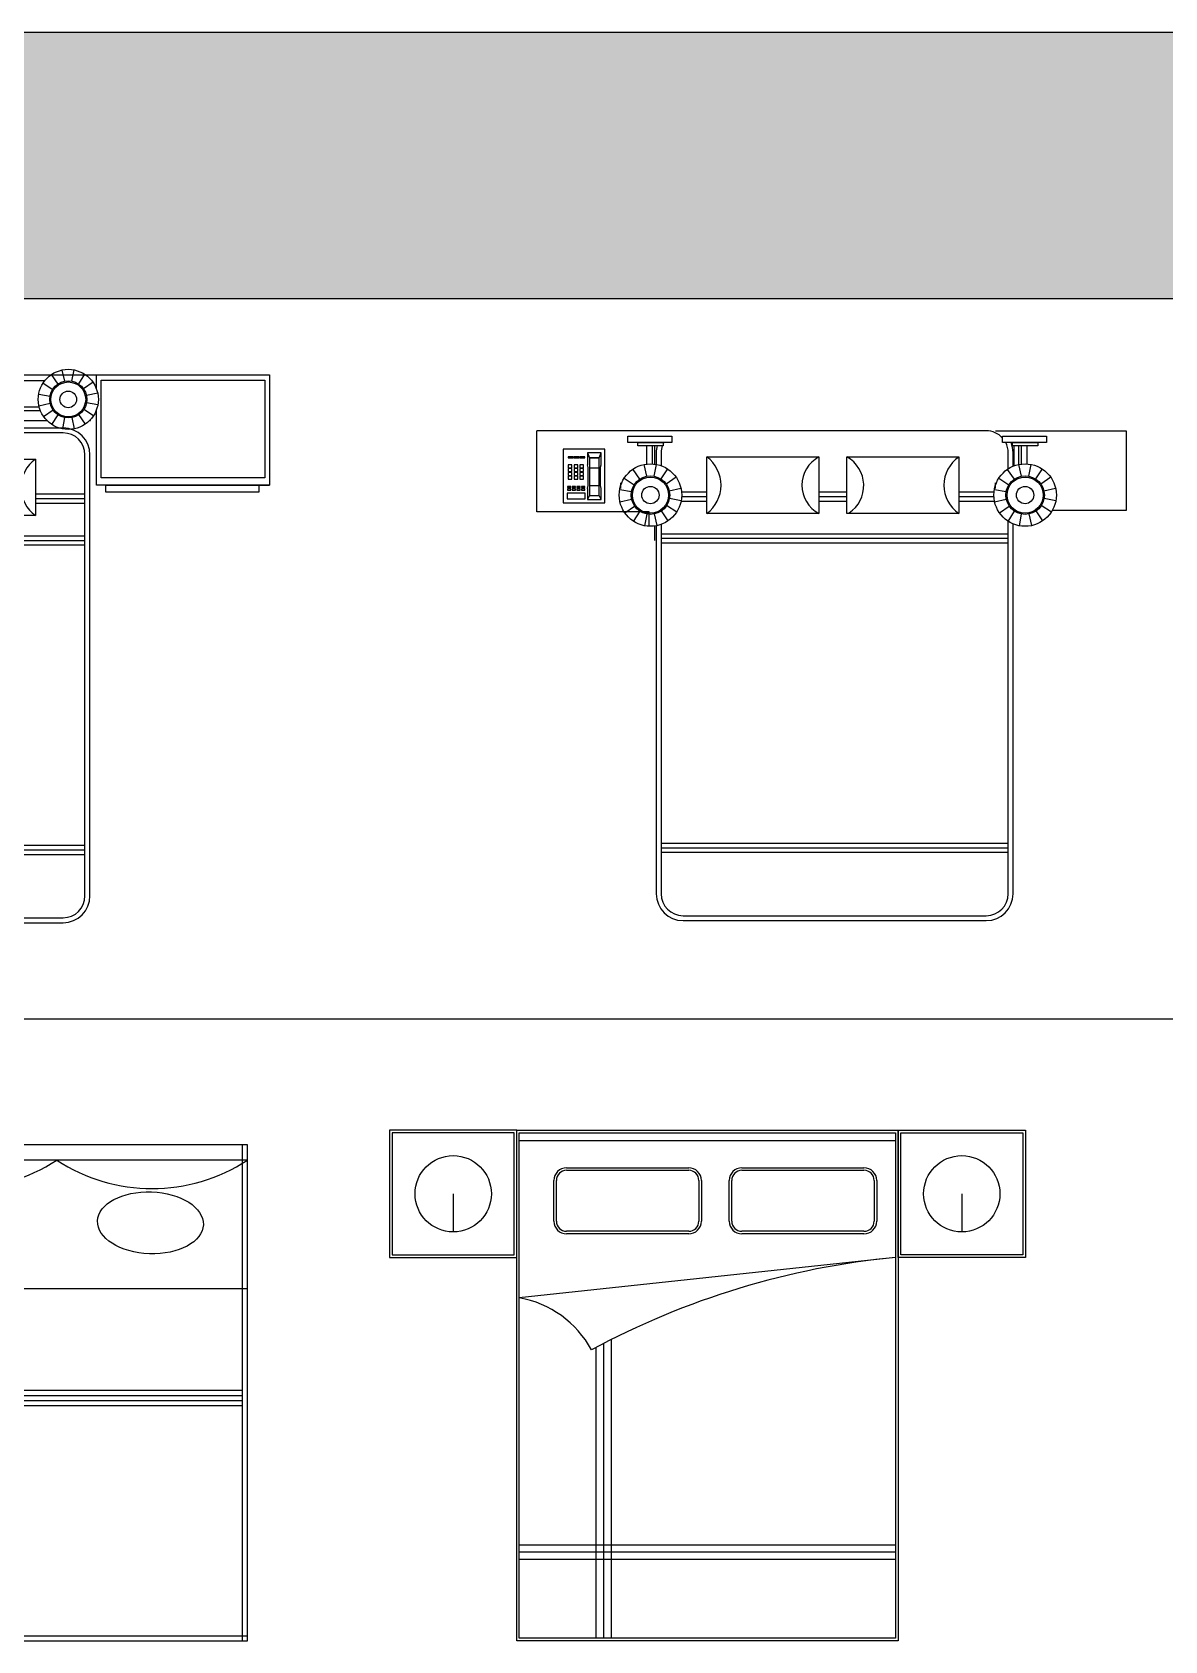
# Model space of a CAD drawing. Header units: millimetres. Extents: x 1787 to 68324, y 1435 to 30835.
# Drawn here: x 38153 to 42608, y 24509 to 30835 of the extents above; entities that cross this region are included whole.
import ezdxf

# ---------------------------------------------------------------- set-up
doc = ezdxf.new("R2010")
doc.units = ezdxf.units.MM
doc.layers.add('www.cad-blocks.net', color=7, linetype='Continuous')

# ---------------------------------------------------------------- blocks, each defined once
blk = doc.blocks.new('A$C18EB7ED0')
at = {"linetype": 'Continuous'}
for p, q in [((0, 2.1539), (2.8801, 2.1539)), ((0.7653, 2.1814), (0.7911, 2.1442)), ((0.8076, 2.1998), (0.8172, 2.1555)), ((0.8537, 2.2006), (0.8456, 2.1559)), ((0.8966, 2.1836), (0.8721, 2.1455)), ((0.9298, 2.1515), (0.8925, 2.1257)), ((2.022, 2.155), (2.0478, 2.1177)), ((2.0643, 2.1733), (2.0739, 2.129)), ((2.1105, 2.1741), (2.1024, 2.1295)), ((2.1534, 2.1571), (2.1288, 2.119)), ((2.8801, 2.1539), (2.8801, 1.7209)), ((0.0187, 2.129), (0.695, 2.129)), ((0.0187, 1.7489), (0.0187, 2.129)), ((0.695, 2.129), (0.695, 1.7489)), ((0.7162, 2.1054), (0.7608, 2.0973)), ((0.7332, 2.1483), (0.7713, 2.1237)), ((0.9481, 2.1092), (0.9038, 2.0996)), ((0.941, 2.1314), (1.9968, 2.1314)), ((1.9899, 2.1218), (2.028, 2.0973)), ((2.1865, 2.1251), (2.1493, 2.0992)), ((2.2184, 2.1337), (2.8624, 2.1337)), ((2.2184, 1.7489), (2.2184, 2.1337)), ((2.8624, 2.1337), (2.8624, 1.7489)), ((0.5857, 2.0461), (0.4227, 2.0461)), ((0.4227, 2.0461), (0.4227, 1.8353)), ((0.4366, 2.0335), (0.4439, 2.018)), ((0.4903, 2.0335), (0.4366, 2.0335)), ((0.4366, 2.0335), (0.4366, 1.9902)), ((0.4824, 2.018), (0.4903, 2.0335)), ((0.4903, 1.9902), (0.4903, 2.0338)), ((0.5706, 2.0307), (0.4996, 2.0307)), ((0.4996, 2.0307), (0.4996, 2.0082)), ((0.5706, 2.0082), (0.5706, 2.0307)), ((0.5857, 1.8353), (0.5857, 2.0461)), ((0.717, 2.0593), (0.7613, 2.0688)), ((0.7353, 2.0169), (0.7726, 2.0427)), ((0.9319, 2.0202), (0.8938, 2.0447)), ((0.9489, 2.0631), (0.9043, 2.0712)), ((1.9752, 2.0268), (0.9359, 2.0268)), ((1.973, 2.0789), (2.0176, 2.0708)), ((1.9737, 2.0328), (2.0181, 2.0424)), ((2.2049, 2.0827), (2.1606, 2.0731)), ((2.2056, 2.0366), (2.161, 2.0447)), ((0.4366, 1.9902), (0.4391, 1.9789)), ((0.4391, 1.9789), (0.4391, 1.9067)), ((0.4824, 2.018), (0.4439, 2.018)), ((0.4824, 2.018), (0.4439, 2.018)), ((0.4439, 2.018), (0.4439, 1.8697)), ((0.4824, 1.978), (0.4439, 1.978)), ((0.4824, 1.8697), (0.4824, 2.018)), ((0.4903, 1.9902), (0.4871, 1.9789)), ((0.4871, 1.9789), (0.4871, 1.908)), ((0.4996, 2.0082), (0.5706, 2.0082)), ((0.514, 1.9963), (0.5013, 1.9963)), ((0.5013, 1.9963), (0.5013, 1.992)), ((0.5013, 1.992), (0.514, 1.992)), ((0.514, 1.9864), (0.5013, 1.9864)), ((0.5013, 1.9864), (0.5013, 1.9821)), ((0.5013, 1.9821), (0.514, 1.9821)), ((0.514, 1.992), (0.514, 1.9963)), ((0.514, 1.9821), (0.514, 1.9864)), ((0.5324, 1.9963), (0.5196, 1.9963)), ((0.5196, 1.9963), (0.5196, 1.992)), ((0.5196, 1.992), (0.5324, 1.992)), ((0.5324, 1.9864), (0.5196, 1.9864)), ((0.5196, 1.9864), (0.5196, 1.9821)), ((0.5196, 1.9821), (0.5324, 1.9821)), ((0.5324, 1.992), (0.5324, 1.9963)), ((0.5324, 1.9821), (0.5324, 1.9864)), ((0.5507, 1.9963), (0.538, 1.9963)), ((0.538, 1.9963), (0.538, 1.992)), ((0.538, 1.992), (0.5507, 1.992)), ((0.5507, 1.9864), (0.538, 1.9864)), ((0.538, 1.9864), (0.538, 1.9821)), ((0.538, 1.9821), (0.5507, 1.9821)), ((0.5507, 1.992), (0.5507, 1.9963)), ((0.5507, 1.9821), (0.5507, 1.9864)), ((0.5691, 1.9963), (0.5564, 1.9963)), ((0.5564, 1.9963), (0.5564, 1.992)), ((0.5564, 1.992), (0.5691, 1.992)), ((0.5691, 1.9864), (0.5564, 1.9864)), ((0.5564, 1.9864), (0.5564, 1.9821)), ((0.5564, 1.9821), (0.5691, 1.9821)), ((0.5691, 1.992), (0.5691, 1.9963)), ((0.5691, 1.9821), (0.5691, 1.9864)), ((0.7685, 1.9849), (0.7931, 2.023)), ((0.8114, 1.9679), (0.8195, 2.0125)), ((0.8575, 1.9687), (0.848, 2.013)), ((0.8999, 1.987), (0.8741, 2.0243)), ((1.9921, 1.9905), (2.0294, 2.0163)), ((2.0252, 1.9584), (2.0498, 1.9965)), ((2.0682, 1.9414), (2.0763, 1.986)), ((2.1143, 1.9422), (2.1047, 1.9865)), ((2.1566, 1.9605), (2.1308, 1.9978)), ((2.1887, 1.9937), (2.1506, 2.0183)), ((0.4391, 1.9067), (0.4366, 1.8971)), ((0.4439, 1.9101), (0.4824, 1.9101)), ((0.4871, 1.908), (0.4903, 1.8971)), ((0.52, 1.9534), (0.5062, 1.9534)), ((0.5062, 1.9534), (0.5062, 1.9417)), ((0.5062, 1.9417), (0.52, 1.9417)), ((0.52, 1.9385), (0.5062, 1.9385)), ((0.5062, 1.9385), (0.5062, 1.9269)), ((0.5062, 1.9269), (0.52, 1.9269)), ((0.52, 1.9237), (0.5062, 1.9237)), ((0.5062, 1.9237), (0.5062, 1.9121)), ((0.5062, 1.9121), (0.52, 1.9121)), ((0.52, 1.9089), (0.5062, 1.9089)), ((0.5062, 1.9089), (0.5062, 1.8972)), ((0.52, 1.9417), (0.52, 1.9534)), ((0.52, 1.9269), (0.52, 1.9385)), ((0.52, 1.9121), (0.52, 1.9237)), ((0.52, 1.8972), (0.52, 1.9089)), ((0.5426, 1.9534), (0.5288, 1.9534)), ((0.5288, 1.9534), (0.5288, 1.9417)), ((0.5288, 1.9417), (0.5426, 1.9417)), ((0.5426, 1.9385), (0.5288, 1.9385)), ((0.5288, 1.9385), (0.5288, 1.9269)), ((0.5288, 1.9269), (0.5426, 1.9269)), ((0.5426, 1.9237), (0.5288, 1.9237)), ((0.5288, 1.9237), (0.5288, 1.9121)), ((0.5288, 1.9121), (0.5426, 1.9121)), ((0.5426, 1.9089), (0.5288, 1.9089)), ((0.5288, 1.9089), (0.5288, 1.8972)), ((0.5426, 1.9417), (0.5426, 1.9534)), ((0.5426, 1.9269), (0.5426, 1.9385)), ((0.5426, 1.9121), (0.5426, 1.9237)), ((0.5426, 1.8972), (0.5426, 1.9089)), ((0.5659, 1.9534), (0.5521, 1.9534)), ((0.5521, 1.9534), (0.5521, 1.9417)), ((0.5521, 1.9417), (0.5659, 1.9417)), ((0.5659, 1.9385), (0.5521, 1.9385)), ((0.5521, 1.9385), (0.5521, 1.9269)), ((0.5521, 1.9269), (0.5659, 1.9269)), ((0.5659, 1.9237), (0.5521, 1.9237)), ((0.5521, 1.9237), (0.5521, 1.9121)), ((0.5521, 1.9121), (0.5659, 1.9121)), ((0.5659, 1.9089), (0.5521, 1.9089)), ((0.5521, 1.9089), (0.5521, 1.8972)), ((0.5659, 1.9417), (0.5659, 1.9534)), ((0.5659, 1.9269), (0.5659, 1.9385)), ((0.5659, 1.9121), (0.5659, 1.9237)), ((0.5659, 1.8972), (0.5659, 1.9089)), ((0.4227, 1.8353), (0.5857, 1.8353)), ((0.4366, 1.8971), (0.4366, 1.8504)), ((0.4439, 1.8697), (0.4366, 1.8504)), ((0.4366, 1.8504), (0.4903, 1.8504)), ((0.4824, 1.8697), (0.4439, 1.8697)), ((0.4439, 1.8697), (0.4824, 1.8697)), ((0.4903, 1.8504), (0.4824, 1.8697)), ((0.4903, 1.8499), (0.4903, 1.8971)), ((0.5208, 1.8697), (0.5009, 1.8697)), ((0.5009, 1.8697), (0.5009, 1.8657)), ((0.5009, 1.8657), (0.5208, 1.8657)), ((0.5062, 1.8972), (0.52, 1.8972)), ((0.5208, 1.8657), (0.5208, 1.8697)), ((0.5433, 1.8697), (0.5234, 1.8697)), ((0.5234, 1.8697), (0.5234, 1.8657)), ((0.5234, 1.8657), (0.5433, 1.8657)), ((0.5288, 1.8972), (0.5426, 1.8972)), ((0.5433, 1.8657), (0.5433, 1.8697)), ((0.5658, 1.8697), (0.546, 1.8697)), ((0.546, 1.8697), (0.546, 1.8657)), ((0.546, 1.8657), (0.5658, 1.8657)), ((0.5521, 1.8972), (0.5659, 1.8972)), ((0.5658, 1.8657), (0.5658, 1.8697)), ((0.9429, 1.8231), (1.3829, 1.8231)), ((0.9429, 1.601), (0.9429, 1.8231)), ((1.3829, 1.8231), (1.3829, 1.601)), ((1.5207, 1.601), (1.5207, 1.8231)), ((1.5207, 1.8231), (1.9608, 1.8231)), ((1.9608, 1.8231), (1.9608, 1.601)), ((0, 1.7209), (0.6483, 1.7209)), ((0.695, 1.7489), (0.0187, 1.7489)), ((0.0462, 1.6929), (0.0462, 1.7209)), ((0.6483, 1.7209), (0.6483, 1.6929)), ((2.8624, 1.7489), (2.2184, 1.7489)), ((2.2369, 1.7209), (2.8801, 1.7209)), ((2.2369, 1.6929), (2.2369, 1.7209)), ((2.839, 1.7209), (2.839, 1.6929)), ((0.6483, 1.6929), (0.0462, 1.6929)), ((0.7632, 1.6858), (0.9429, 1.6858)), ((0.7632, 1.6678), (0.9429, 1.6678)), ((0.7632, 1.6498), (0.9429, 1.6498)), ((1.3829, 1.6858), (1.5207, 1.6858)), ((1.3829, 1.6678), (1.5207, 1.6678)), ((1.3829, 1.6498), (1.5207, 1.6498)), ((1.9608, 1.6858), (2.155, 1.6858)), ((1.9608, 1.6678), (2.155, 1.6678)), ((1.9608, 1.6498), (2.155, 1.6498)), ((2.839, 1.6929), (2.2369, 1.6929)), ((1.3829, 1.601), (0.9429, 1.601)), ((1.9608, 1.601), (1.5207, 1.601)), ((0.7632, 1.5215), (2.155, 1.5215)), ((0.7632, 1.5035), (2.155, 1.5035)), ((0.7632, 1.4855), (2.155, 1.4855)), ((0.8904, 1.3226), (1.1935, 1.4976)), ((0.8904, 1.3226), (1.1982, 1.4894)), ((1.1935, 1.4976), (1.3524, 1.2224)), ((1.1982, 1.4894), (1.3524, 1.2224)), ((1.0493, 1.0474), (0.8904, 1.3226)), ((1.0493, 1.0474), (0.8904, 1.3226)), ((1.3524, 1.2224), (1.0493, 1.0474)), ((1.3524, 1.2224), (1.0493, 1.0474)), ((0.8789, 0.6811), (1.1264, 0.9286)), ((0.8789, 0.6811), (1.1264, 0.9286)), ((1.1264, 0.9286), (1.3473, 0.7077)), ((1.1264, 0.9286), (1.3511, 0.7039)), ((1.3473, 0.7077), (1.1036, 0.4564)), ((1.3511, 0.7039), (1.1036, 0.4564)), ((1.1036, 0.4564), (0.8789, 0.6811)), ((1.1036, 0.4564), (0.8789, 0.6811)), ((0.7632, 0.3045), (2.155, 0.3045)), ((0.7632, 0.2865), (2.155, 0.2865)), ((0.7632, 0.2685), (2.155, 0.2685))]:
    blk.add_line(p, q, dxfattribs=at)
for p, q in [((0, 1.7209), (0, 2.1539)), ((0.7156, 2.1539), (0.7156, 1.7209)), ((2.1997, 2.1), (2.1997, 2.1539)), ((0.7411, 2.0132), (0.7411, 1.9754)), ((0.7411, 1.9754), (0.7863, 1.9754)), ((0.8788, 1.9754), (2.0045, 1.9754)), ((1.9798, 2.0132), (0.9271, 2.0132)), ((2.1742, 1.9754), (2.1771, 1.9754)), ((2.1771, 1.9754), (2.1771, 1.9785)), ((2.1997, 1.7209), (2.1997, 2.0155)), ((2.0691, 1.9452), (0.8491, 1.9452)), ((2.0691, 1.926), (0.8491, 1.926)), ((0.7439, 1.8401), (0.7439, 0.1052)), ((0.7632, 1.8401), (0.7632, 0.1052)), ((2.155, 0.1052), (2.155, 1.8401)), ((2.1743, 0.1052), (2.1743, 1.8401)), ((0.7156, 1.7209), (0, 1.7209)), ((2.8801, 1.7209), (2.1997, 1.7209)), ((0.8491, 0.0193), (2.0691, 0.0193)), ((0.8491, 0), (2.0691, 0))]:
    blk.add_line(p, q)
for centre, radius in [((0.8326, 2.0842), 0.1182), ((0.8326, 2.0842), 0.0729), ((0.8326, 2.0842), 0.0684), ((2.0893, 2.0578), 0.1182), ((0.8326, 2.0842), 0.0328), ((2.0893, 2.0578), 0.0729), ((2.0893, 2.0578), 0.0684), ((2.0893, 2.0578), 0.0328)]:
    blk.add_circle(centre, radius, dxfattribs=at)
for centre, radius, start, end in [((0.8491, 1.8401), 0.1052, 90, 180), ((0.8491, 1.8401), 0.0859, 90, 180), ((2.0691, 1.8401), 0.1052, 0, 90), ((2.0691, 1.8401), 0.0859, 0, 90), ((0.8491, 0.1052), 0.1052, 180, 270), ((0.8491, 0.1052), 0.0859, 180, 270), ((2.0691, 0.1052), 0.1052, 270, 0), ((2.0691, 0.1052), 0.0859, 270, 0)]:
    blk.add_arc(centre, radius, start, end)
for centre, radius, start, end in [((0.8604, 1.712), 0.1383, 306.59595, 53.40405), ((1.4431, 1.712), 0.1263, 118.46186, 241.53814), ((1.4584, 1.7106), 0.1286, 303.40233, 61.02638), ((2.0371, 1.712), 0.1347, 124.50267, 235.49733), ((1.4126, 1.4383), 0.2204, 166.58792, 253.41208), ((0.8322, 1.1031), 0.2204, 346.58792, 73.41208), ((1.3534, 0.928), 0.2204, 181.58792, 268.41208), ((0.8795, 0.4541), 0.2204, 1.58792, 88.41208)]:
    blk.add_arc(centre, radius, start, end, dxfattribs=at)
blk = doc.blocks.new('A$C1D9C533D')
for p, q in [((1.7682, 1.926), (0, 1.926)), ((0.4702, 1.5525), (0.4702, 0.1052)), ((1.8541, 0.1052), (1.8541, 1.5699)), ((1.8734, 0.1052), (1.8734, 1.5598)), ((0.5754, 0.0193), (1.7682, 0.0193)), ((0.5754, 0), (1.7682, 0))]:
    blk.add_line(p, q)
at = {"linetype": 'Continuous'}
for p, q in [((0, 1.608), (0, 1.926)), ((0.3587, 1.9054), (0.5318, 1.9054)), ((0.3587, 1.8796), (0.3587, 1.9054)), ((0.5318, 1.9054), (0.5318, 1.8796)), ((1.8045, 1.926), (2.3183, 1.926)), ((1.832, 1.9054), (2.0051, 1.9054)), ((1.832, 1.8796), (1.832, 1.9054)), ((1.8965, 1.9054), (1.8965, 1.9057)), ((2.0051, 1.9054), (2.0051, 1.8796)), ((2.3183, 1.926), (2.3183, 1.64)), ((2.3183, 1.926), (2.3183, 1.6128)), ((0.2674, 1.854), (0.1044, 1.854)), ((0.1044, 1.854), (0.1044, 1.6432)), ((0.1998, 1.8394), (0.1998, 1.7922)), ((0.2534, 1.8389), (0.1998, 1.8389)), ((0.1998, 1.8389), (0.2077, 1.8196)), ((0.2462, 1.8196), (0.2534, 1.8389)), ((0.2534, 1.7922), (0.2534, 1.8389)), ((0.2674, 1.6432), (0.2674, 1.854)), ((0.5318, 1.8796), (0.3587, 1.8796)), ((0.3975, 1.8796), (0.4974, 1.8796)), ((0.3975, 1.8675), (0.3975, 1.8796)), ((0.4974, 1.8675), (0.3975, 1.8675)), ((0.4336, 1.7952), (0.4336, 1.8675)), ((0.4543, 1.8675), (0.4543, 1.7958)), ((0.463, 1.8675), (0.463, 1.795)), ((0.4702, 1.8401), (0.4702, 1.7939)), ((0.4895, 1.8401), (0.4895, 1.7885)), ((0.4974, 1.8796), (0.4974, 1.8675)), ((2.0051, 1.8796), (1.832, 1.8796)), ((1.8541, 1.7764), (1.8541, 1.8401)), ((1.8708, 1.8796), (1.9707, 1.8796)), ((1.8708, 1.8675), (1.8708, 1.8796)), ((1.9707, 1.8675), (1.8708, 1.8675)), ((1.8734, 1.7865), (1.8734, 1.8401)), ((1.8778, 1.7883), (1.8778, 1.8675)), ((1.8965, 1.7936), (1.8965, 1.8675)), ((1.907, 1.7952), (1.907, 1.8675)), ((1.9276, 1.8675), (1.9276, 1.7958)), ((1.9707, 1.8796), (1.9707, 1.8675)), ((0.1441, 1.8235), (0.1242, 1.8235)), ((0.1242, 1.8235), (0.1242, 1.8196)), ((0.1242, 1.8196), (0.1441, 1.8196)), ((0.1379, 1.792), (0.1242, 1.792)), ((0.1242, 1.792), (0.1242, 1.7804)), ((0.1242, 1.7804), (0.1379, 1.7804)), ((0.1379, 1.7772), (0.1242, 1.7772)), ((0.1242, 1.7772), (0.1242, 1.7656)), ((0.1379, 1.7804), (0.1379, 1.792)), ((0.1379, 1.7656), (0.1379, 1.7772)), ((0.1441, 1.8196), (0.1441, 1.8235)), ((0.1666, 1.8235), (0.1468, 1.8235)), ((0.1468, 1.8235), (0.1468, 1.8196)), ((0.1468, 1.8196), (0.1666, 1.8196)), ((0.1613, 1.792), (0.1475, 1.792)), ((0.1475, 1.792), (0.1475, 1.7804)), ((0.1475, 1.7804), (0.1613, 1.7804)), ((0.1613, 1.7772), (0.1475, 1.7772)), ((0.1475, 1.7772), (0.1475, 1.7656)), ((0.1613, 1.7804), (0.1613, 1.792)), ((0.1613, 1.7656), (0.1613, 1.7772)), ((0.1666, 1.8196), (0.1666, 1.8235)), ((0.1892, 1.8235), (0.1693, 1.8235)), ((0.1693, 1.8235), (0.1693, 1.8196)), ((0.1693, 1.8196), (0.1892, 1.8196)), ((0.1839, 1.792), (0.1701, 1.792)), ((0.1701, 1.792), (0.1701, 1.7804)), ((0.1701, 1.7804), (0.1839, 1.7804)), ((0.1839, 1.7772), (0.1701, 1.7772)), ((0.1701, 1.7772), (0.1701, 1.7656)), ((0.1839, 1.7804), (0.1839, 1.792)), ((0.1839, 1.7656), (0.1839, 1.7772)), ((0.1892, 1.8196), (0.1892, 1.8235)), ((0.203, 1.7813), (0.1998, 1.7922)), ((0.203, 1.7104), (0.203, 1.7813)), ((0.2462, 1.8196), (0.2077, 1.8196)), ((0.2077, 1.8196), (0.2077, 1.6713)), ((0.2077, 1.8196), (0.2462, 1.8196)), ((0.2462, 1.7792), (0.2077, 1.7792)), ((0.2462, 1.6713), (0.2462, 1.8196)), ((0.251, 1.7826), (0.2534, 1.7922)), ((0.251, 1.7104), (0.251, 1.7826)), ((0.3774, 1.7742), (0.4042, 1.7354)), ((0.4214, 1.7932), (0.4313, 1.7472)), ((0.4693, 1.794), (0.4609, 1.7477)), ((0.5139, 1.7764), (0.4884, 1.7368)), ((0.6692, 1.8231), (1.1092, 1.8231)), ((0.6692, 1.601), (0.6692, 1.8231)), ((1.1092, 1.8231), (1.1092, 1.601)), ((1.2198, 1.8231), (1.6599, 1.8231)), ((1.2198, 1.601), (1.2198, 1.8231)), ((1.6599, 1.8231), (1.6599, 1.601)), ((1.8507, 1.7742), (1.8776, 1.7354)), ((1.8947, 1.7932), (1.9047, 1.7472)), ((1.9427, 1.794), (1.9342, 1.7477)), ((1.9872, 1.7764), (1.9617, 1.7368)), ((0.1242, 1.7656), (0.1379, 1.7656)), ((0.1379, 1.7624), (0.1242, 1.7624)), ((0.1242, 1.7624), (0.1242, 1.7507)), ((0.1242, 1.7507), (0.1379, 1.7507)), ((0.1379, 1.7476), (0.1242, 1.7476)), ((0.1242, 1.7476), (0.1242, 1.7359)), ((0.1242, 1.7359), (0.1379, 1.7359)), ((0.1379, 1.7507), (0.1379, 1.7624)), ((0.1379, 1.7359), (0.1379, 1.7476)), ((0.1475, 1.7656), (0.1613, 1.7656)), ((0.1613, 1.7624), (0.1475, 1.7624)), ((0.1475, 1.7624), (0.1475, 1.7507)), ((0.1475, 1.7507), (0.1613, 1.7507)), ((0.1613, 1.7476), (0.1475, 1.7476)), ((0.1475, 1.7476), (0.1475, 1.7359)), ((0.1475, 1.7359), (0.1613, 1.7359)), ((0.1613, 1.7507), (0.1613, 1.7624)), ((0.1613, 1.7359), (0.1613, 1.7476)), ((0.1701, 1.7656), (0.1839, 1.7656)), ((0.1839, 1.7624), (0.1701, 1.7624)), ((0.1701, 1.7624), (0.1701, 1.7507)), ((0.1701, 1.7507), (0.1839, 1.7507)), ((0.1839, 1.7476), (0.1701, 1.7476)), ((0.1701, 1.7476), (0.1701, 1.7359)), ((0.1701, 1.7359), (0.1839, 1.7359)), ((0.1839, 1.7507), (0.1839, 1.7624)), ((0.1839, 1.7359), (0.1839, 1.7476)), ((0.1998, 1.6991), (0.203, 1.7104)), ((0.2077, 1.7113), (0.2462, 1.7113)), ((0.2534, 1.6991), (0.251, 1.7104)), ((0.3311, 1.699), (0.3311, 1.7214)), ((0.3441, 1.7397), (0.3837, 1.7142)), ((0.5483, 1.7431), (0.5096, 1.7163)), ((1.8044, 1.699), (1.8044, 1.7214)), ((1.8174, 1.7397), (1.857, 1.7142)), ((2.0217, 1.7431), (1.9829, 1.7163)), ((0.1905, 1.6811), (0.1195, 1.6811)), ((0.1195, 1.6811), (0.1195, 1.6586)), ((0.1195, 1.6586), (0.1905, 1.6586)), ((0.1337, 1.7071), (0.121, 1.7071)), ((0.121, 1.7071), (0.121, 1.7029)), ((0.121, 1.7029), (0.1337, 1.7029)), ((0.1337, 1.6973), (0.121, 1.6973)), ((0.121, 1.6973), (0.121, 1.693)), ((0.121, 1.693), (0.1337, 1.693)), ((0.1337, 1.7029), (0.1337, 1.7071)), ((0.1337, 1.693), (0.1337, 1.6973)), ((0.1521, 1.7071), (0.1394, 1.7071)), ((0.1394, 1.7071), (0.1394, 1.7029)), ((0.1394, 1.7029), (0.1521, 1.7029)), ((0.1521, 1.6973), (0.1394, 1.6973)), ((0.1394, 1.6973), (0.1394, 1.693)), ((0.1394, 1.693), (0.1521, 1.693)), ((0.1521, 1.7029), (0.1521, 1.7071)), ((0.1521, 1.693), (0.1521, 1.6973)), ((0.1704, 1.7071), (0.1577, 1.7071)), ((0.1577, 1.7071), (0.1577, 1.7029)), ((0.1577, 1.7029), (0.1704, 1.7029)), ((0.1704, 1.6973), (0.1577, 1.6973)), ((0.1577, 1.6973), (0.1577, 1.693)), ((0.1577, 1.693), (0.1704, 1.693)), ((0.1704, 1.7029), (0.1704, 1.7071)), ((0.1704, 1.693), (0.1704, 1.6973)), ((0.1888, 1.7071), (0.1761, 1.7071)), ((0.1761, 1.7071), (0.1761, 1.7029)), ((0.1761, 1.7029), (0.1888, 1.7029)), ((0.1888, 1.6973), (0.1761, 1.6973)), ((0.1761, 1.6973), (0.1761, 1.693)), ((0.1761, 1.693), (0.1888, 1.693)), ((0.1888, 1.7029), (0.1888, 1.7071)), ((0.1888, 1.693), (0.1888, 1.6973)), ((0.1905, 1.6586), (0.1905, 1.6811)), ((0.1998, 1.6991), (0.1998, 1.6554)), ((0.2077, 1.6713), (0.1998, 1.6558)), ((0.1998, 1.6558), (0.2534, 1.6558)), ((0.2077, 1.6713), (0.2462, 1.6713)), ((0.2077, 1.6713), (0.2462, 1.6713)), ((0.2534, 1.6558), (0.2462, 1.6713)), ((0.2534, 1.6558), (0.2534, 1.6991)), ((0.3265, 1.6952), (0.3728, 1.6867)), ((0.3273, 1.6472), (0.3733, 1.6572)), ((0.5674, 1.6991), (0.5214, 1.6892)), ((0.5682, 1.6512), (0.5219, 1.6596)), ((0.568, 1.6498), (0.6692, 1.6498)), ((0.5695, 1.6858), (0.6692, 1.6858)), ((0.5701, 1.6678), (0.6692, 1.6678)), ((1.1092, 1.6858), (1.2198, 1.6858)), ((1.1092, 1.6678), (1.2198, 1.6678)), ((1.1092, 1.6498), (1.2198, 1.6498)), ((1.6599, 1.6858), (1.7985, 1.6858)), ((1.6599, 1.6678), (1.7979, 1.6678)), ((1.6599, 1.6498), (1.8001, 1.6498)), ((1.7998, 1.6952), (1.8461, 1.6867)), ((1.8006, 1.6472), (1.8466, 1.6572)), ((2.0407, 1.6991), (1.9947, 1.6892)), ((2.0415, 1.6512), (1.9952, 1.6596)), ((0.4424, 1.608), (0, 1.608)), ((0.1044, 1.6432), (0.2674, 1.6432)), ((0.3463, 1.6033), (0.3851, 1.6301)), ((0.3808, 1.5699), (0.4063, 1.6095)), ((0.4254, 1.5523), (0.4338, 1.5987)), ((0.4424, 1.5504), (0.4424, 1.608)), ((0.4733, 1.5531), (0.4633, 1.5991)), ((0.5173, 1.5722), (0.4904, 1.6109)), ((0.5506, 1.6066), (0.511, 1.6321)), ((1.1092, 1.601), (0.6692, 1.601)), ((1.6599, 1.601), (1.2198, 1.601)), ((1.8197, 1.6033), (1.8584, 1.6301)), ((1.8541, 1.5699), (1.8796, 1.6095)), ((1.8987, 1.5523), (1.9071, 1.5987)), ((1.9466, 1.5531), (1.9367, 1.5991)), ((1.9906, 1.5722), (1.9638, 1.6109)), ((2.0239, 1.6066), (1.9843, 1.6321)), ((2.3183, 1.6128), (2.0277, 1.6128)), ((0.463, 1.5513), (0.463, 1.495)), ((0.4895, 1.5578), (0.4895, 0.1052)), ((0.4895, 1.5215), (1.8541, 1.5215)), ((0.4895, 1.5035), (1.8541, 1.5035)), ((0.4895, 1.4855), (1.8541, 1.4855)), ((0.4895, 0.3045), (1.8541, 0.3045)), ((0.4895, 0.2865), (1.8541, 0.2865)), ((0.4895, 0.2685), (1.8541, 0.2685))]:
    blk.add_line(p, q, dxfattribs=at)
for centre, radius in [((0.4473, 1.6732), 0.1228), ((1.9207, 1.6732), 0.1228), ((0.4473, 1.6732), 0.0757), ((0.4473, 1.6732), 0.0711), ((1.9207, 1.6732), 0.0757), ((1.9207, 1.6732), 0.0711), ((0.4473, 1.6732), 0.0341), ((1.9207, 1.6732), 0.0341)]:
    blk.add_circle(centre, radius, dxfattribs=at)
for centre, radius, start, end in [((1.7682, 1.8401), 0.0859, 42.0014, 90), ((0.5754, 1.8401), 0.1052, 164.85208, 180), ((0.5754, 1.8401), 0.0859, 161.34294, 180), ((0.5754, 1.8401), 0.0859, 152.60279, 155.28783), ((1.7682, 1.8401), 0.0859, 0, 27.39721), ((1.7682, 1.8401), 0.1052, 0, 22.07858), ((0.5867, 1.712), 0.1383, 306.59595, 53.40405), ((1.1694, 1.712), 0.1263, 118.46186, 241.53814), ((1.1576, 1.7106), 0.1286, 303.40233, 61.02638), ((1.7362, 1.712), 0.1347, 124.50267, 235.49733)]:
    blk.add_arc(centre, radius, start, end, dxfattribs=at)
for centre, radius, start, end in [((0.5754, 0.1052), 0.1052, 180, 270), ((0.5754, 0.1052), 0.0859, 180, 270), ((1.7682, 0.1052), 0.1052, 270, 0), ((1.7682, 0.1052), 0.0859, 270, 0)]:
    blk.add_arc(centre, radius, start, end)
blk = doc.blocks.new('A$C189E113B')
for p, q in [((0, 1.95), (0, 0)), ((1.5, 1.95), (0, 1.95)), ((0.02, 1.95), (0.02, 0)), ((1.48, 0), (1.48, 1.95)), ((1.5, 0), (1.5, 1.95)), ((1.5, 1.89), (0, 1.89)), ((1.5, 1.384), (0.18, 1.384)), ((0.3349, 1.384), (0.3349, 0)), ((0.3549, 1.384), (0.3549, 0)), ((0.3749, 1.384), (0.3749, 0)), ((0.3949, 1.384), (0.3949, 0)), ((0.02, 0.9853), (1.48, 0.9853)), ((0.02, 0.9653), (1.48, 0.9653)), ((0.02, 0.9453), (1.48, 0.9453)), ((0.02, 0.9253), (1.48, 0.9253)), ((0, 0.02), (1.5, 0.02)), ((0, 0), (1.5, 0))]:
    blk.add_line(p, q)
for centre, radius, start, end in [((0.375, 2.4665), 0.6877, 236.95506, 303.04494), ((1.125, 2.4662), 0.6875, 236.94286, 303.05714), ((0.2401, 1.294), 0.1082, 123.72587, 236.27413), ((0.09, 1.1361), 0.1127, 37.02422, 142.97578)]:
    blk.add_arc(centre, radius, start, end)
for centre in [(0.3473, 1.6438), (1.1186, 1.6438)]:
    blk.add_ellipse(centre, major_axis=(-0.208, 0.0076), ratio=0.585101)
blk = doc.blocks.new('A$C0EA4476A')
at = {"linetype": 'ByBlock', "lineweight": -2}
for p, q in [((0, 2.008), (0, 1.508)), ((0.5, 2.008), (0, 2.008)), ((0.01, 1.998), (0.01, 1.518)), ((0.49, 1.998), (0.01, 1.998)), ((0.49, 1.518), (0.49, 1.998)), ((0.5, 2.008), (2, 2.008)), ((0.5, 0), (0.5, 2.008)), ((0.5, 1.508), (0.5, 2.008)), ((0.51, 1.998), (1.99, 1.998)), ((0.51, 0.01), (0.51, 1.998)), ((0.51, 1.968), (1.99, 1.968)), ((1.99, 1.998), (1.99, 0.01)), ((2, 2.008), (2, 0)), ((2, 2.008), (2.5, 2.008)), ((2, 1.508), (2, 2.008)), ((2.01, 1.998), (2.49, 1.998)), ((2.01, 1.518), (2.01, 1.998)), ((2.49, 1.998), (2.49, 1.518)), ((2.5, 2.008), (2.5, 1.508)), ((0.696, 1.8603), (1.176, 1.8603)), ((0.696, 1.8503), (1.176, 1.8503)), ((1.3855, 1.8603), (1.8655, 1.8603)), ((1.3855, 1.8503), (1.8655, 1.8503)), ((0.646, 1.6503), (0.646, 1.8103)), ((0.656, 1.6503), (0.656, 1.8103)), ((1.216, 1.8103), (1.216, 1.6503)), ((1.226, 1.8103), (1.226, 1.6503)), ((1.3355, 1.6503), (1.3355, 1.8103)), ((1.3455, 1.6503), (1.3455, 1.8103)), ((1.9055, 1.8103), (1.9055, 1.6503)), ((1.9155, 1.8103), (1.9155, 1.6503)), ((0.25, 1.758), (0.25, 1.608)), ((2.25, 1.758), (2.25, 1.608)), ((1.176, 1.6103), (0.696, 1.6103)), ((1.176, 1.6003), (0.696, 1.6003)), ((1.8655, 1.6103), (1.3855, 1.6103)), ((1.8655, 1.6003), (1.3855, 1.6003)), ((0, 1.508), (0.5, 1.508)), ((0.01, 1.518), (0.49, 1.518)), ((1.99, 1.508), (0.51, 1.3488)), ((2.5, 1.508), (2, 1.508)), ((2.49, 1.518), (2.01, 1.518)), ((0.8115, 1.1534), (0.8115, 0.01)), ((0.8415, 1.1692), (0.8415, 0.01)), ((0.8715, 1.1845), (0.8715, 0.01)), ((0.51, 0.3775), (1.99, 0.3775)), ((0.51, 0.3495), (1.99, 0.3495)), ((0.51, 0.3216), (1.99, 0.3216)), ((1.99, 0.01), (0.51, 0.01)), ((2, 0), (0.5, 0))]:
    blk.add_line(p, q, dxfattribs=at)
for centre in [(0.25, 1.758), (2.25, 1.758)]:
    blk.add_circle(centre, 0.15, dxfattribs=at)
for centre, radius, start, end in [((0.696, 1.8103), 0.05, 90, 180), ((0.696, 1.8103), 0.04, 90, 180), ((1.176, 1.8103), 0.05, 0, 90), ((1.176, 1.8103), 0.04, 0, 90), ((1.3855, 1.8103), 0.05, 90, 180), ((1.3855, 1.8103), 0.04, 90, 180), ((1.8655, 1.8103), 0.05, 0, 90), ((1.8655, 1.8103), 0.04, 0, 90), ((0.696, 1.6503), 0.05, 180, 270), ((0.696, 1.6503), 0.04, 180, 270), ((1.176, 1.6503), 0.04, 270, 0), ((1.176, 1.6503), 0.05, 270, 0), ((1.3855, 1.6503), 0.05, 180, 270), ((1.3855, 1.6503), 0.04, 180, 270), ((1.8655, 1.6503), 0.05, 270, 0), ((1.8655, 1.6503), 0.04, 270, 0), ((2.2933, -1.6357), 3.1583, 95.51042, 118.33991), ((0.4397, 0.9519), 0.4031, 28.46882, 79.95566)]:
    blk.add_arc(centre, radius, start, end, dxfattribs=at)
blk = doc.blocks.new('A$C1A706E3E')
blk.add_blockref('A$C0EA4476A', (0, 0))
blk = doc.blocks.new('format')
at = {"true_color": 0x546d8e}
h = blk.add_hatch(color=155, dxfattribs=at)
h.set_gradient(color1=(68, 68, 68), color2=(84, 109, 142), tint=1)
h.paths.add_polyline_path([(47364.4, 40318.3), (47364.4, 39270.4), (110172.9, 39270.4), (110172.9, 40318.3)])
at = {"color": 155, "true_color": 0x546d8e}
for p, q in [((47364.4, 40318.3), (110172.9, 40318.3)), ((47364.4, 39270.4), (110172.9, 39270.4)), ((47364.4, 36438.1), (110172.9, 36438.1))]:
    blk.add_line(p, q, dxfattribs=at)

msp = doc.modelspace()

# ---------------------------------------------------------------- block references
at = {"xscale": 1000, "yscale": 1000, "zscale": 1000}
for name, p in [('A$C18EB7ED0', (36206.2, 27333.6)), ('A$C1D9C533D', (40137.6, 27341.8)), ('A$C1A706E3E', (39559.2, 24509.5)), ('A$C189E113B', (37500.1, 24509.5))]:
    msp.add_blockref(name, p, dxfattribs=at)
at = {"layer": 'www.cad-blocks.net'}
msp.add_blockref('format', (-41848.5, -9482.9), dxfattribs=at)

doc.saveas('drawing.dxf')
